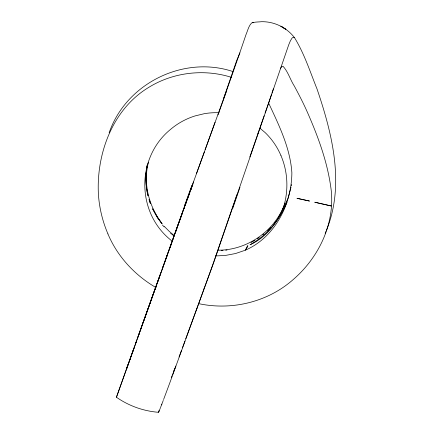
<?xml version="1.0" encoding="UTF-8"?>
<svg xmlns="http://www.w3.org/2000/svg" width="434" height="434" viewBox="0 0 434 434"><rect width="100%" height="100%" fill="white"/><g stroke="black" fill="none" stroke-linecap="round" stroke-linejoin="round"><path stroke-width="0.65" d="M145.39 175.9L145.466 174.88M146.215 172.271C145.477 180.126 146.101 188.096 147.972 195.761M146.339 171.316C145.526 179.432 146.095 187.683 148.027 195.604M146.274 171.506L146.773 167.855M146.329 171.034L147.278 164.996M146.79 167.584L147.218 165.164M291.247 185.806L291.474 184.569M158.546 412.029L158.513 412.3C143.442 411.128 128.838 405.893 116.437 397.251L131.139 355.891M147.376 164.426L147.468 164.014M148.455 162.251C142.77 183.425 149.008 206.562 162.137 223.743L157.819 218.297L152.627 208.987M290.769 188.144L291.002 187.135M290.612 188.752L288.057 198.143L282.529 210.338C288.729 192.701 288.382 172.889 280.982 155.665M158.622 411.72L158.904 410.743M247.798 246.067L247.109 246.203L247.798 246.067L245.318 250.206L235.532 253.532L225.311 255.463L215.524 255.946M271.999 93.028L273.415 88.796M270.648 97.004L271.608 94.167M173.025 239.091L173.372 238.071M172.569 240.42L172.293 241.217C136.265 213.962 135.576 157.667 170.752 129.224A71.062 69.608 18.7 0 1 195.197 115.889L204.322 113.686A68.002 66.614 18.7 0 1 219.067 112.753M234.024 203.02L212.633 265.141M234.224 202.418L236.872 194.698M270.453 97.569L267.208 106.981M249.832 156.967L251.807 151.244M265.125 112.965L267.008 107.551M127.189 367.169L126.712 368.52L131.117 356.319M160.802 272.758L137.437 338.493M223.722 98.155L236.698 60.489L239.948 52.856M131.084 356.303L132.202 352.907M162.153 269.134C181.748 213.805 202.022 158.719 221.888 103.493C230.166 80.637 238.163 57.684 245.986 34.671C247.684 30.76 248.53 26.149 251.579 22.991C254.736 21.819 258.273 22.085 261.577 21.7C274.277 21.461 286.706 27.543 294.447 37.584C304.25 53.474 310.055 71.621 316.999 88.905C332.232 133.623 345.057 184.531 326.487 230.21M129.093 361.983L116.437 397.251M129.37 361.066L134.394 347.146M132.256 353.016L136.726 340.598M139.178 333.719L131.328 355.565M140.448 330.166L141.739 326.531M143.057 322.831L185.915 202.635M129.148 361.734L130.043 359.216M135.587 343.43L155.942 286.586M132.506 352.272L133.802 348.654M138.392 335.818L159.354 277.087M190.922 189.674L191.123 189.115M173.546 237.566L176.041 230.622M157.412 282.767L167.676 254.21M167.855 253.521L170.35 246.783M170.573 246.154L173.052 239.27M175.786 231.685L177.387 227.237M187.152 200.09L187.298 199.683M205.103 149.725L215.042 122.274M163.065 266.791L163.444 265.749M166.276 257.894L167.264 255.159M171.625 243.073L170.199 247.022M178.873 222.859L179.03 222.436M184.135 208.401L184.667 206.937M187.548 199L188.182 197.237M188.828 195.457L189.864 192.598M191.014 189.43L192.891 184.238M176.291 229.944L176.405 229.635M178.52 223.841L177.018 227.958M179.242 221.845L180.322 218.888M181.895 214.564L182.54 212.79M185.389 204.94L185.606 204.343M185.833 203.709L186.294 202.445M204.224 288.29L196.352 309.887M180.517 218.351L181.108 216.734M183.566 209.964L183.723 209.535M182.405 347.927L184.917 341.108M179.052 356.987L181.493 350.39M173.828 370.972L174.853 368.249M163.58 399.535L167.269 389.689A198.143 1.199 -70.2 0 0 169.922 382.538L213.859 262.103L288.762 44.707L290.449 40.677L292.125 37.991L293.319 37.27L294.447 37.584M161.833 404.135L160.45 407.732M284.975 203.188C275.259 230.774 247.234 250.413 217.993 250.19M283.82 206.541C277.516 222.637 266.113 237.631 250.011 244.776C266.953 235.45 279.903 219.935 287.026 202.043M109.14 132.82C125.968 83.648 183.029 55.248 232.412 71.377M159.175 410.927L158.513 412.3M325.158 233.253L325.956 231.425M281.623 212.351L278.704 217.309M283.06 209.497L283.353 208.917M280.5 68.453L281.655 66.706L282.963 66.212C288.138 71.718 290.232 79.726 294.333 86.073C298.918 94.59 303.388 103.178 307.288 112.032C318.344 137.139 327.963 163.282 331.256 190.662C334.75 224.535 318.35 258.062 292.885 279.832C267.377 302.221 231.355 310.76 198.338 303.567M247.879 245.818L245.318 250.206C275.004 237.317 291.643 204.143 291.87 172.765C290.227 147.793 278.807 124.905 268.418 102.592M274.624 223.049L275.416 222.045M267.675 230.676L270.876 227.427M262.868 234.832L263.856 234.007M257.286 238.879L259.261 237.517M254.97 240.344L250.96 242.584M225.74 250.239L227.025 250.076M221.188 250.63L223.005 250.581M252.42 22.617L253.353 22.736M231.485 77.366C204.132 68.621 173.101 72.272 148.667 87.424C112.764 109.097 96.359 153.386 98.388 193.879A123.5 120.956 19 0 0 107.936 233.899M156.164 287.671C134.996 275.373 117.413 256.619 107.92 233.904M171.614 234.094L174.17 236.08M174.3 235.591L169.347 231.474L164.318 226.412M170.567 233.27L170.963 233.595M259.988 128.252L265.136 132.587A69.841 69.163 9.5 0 1 280.988 155.66M162.397 224.953L164.101 226.879M161.421 222.968L157.059 216.832L152.676 208.83M150.197 203.074L149.063 199.678M150.479 203.557L149.122 199.553M163.265 400.419A198.289 1.253 -70.3 0 1 161.578 404.862M160.265 408.253A200.329 1.291 -70.3 0 1 159.072 411.21M212.562 265.358A168.566 0.797 -70.1 0 1 204.11 288.615M196.906 308.303A168.967 0.977 -70.2 0 1 185.757 338.748M175.83 366.025A169.233 1.112 -70.2 0 1 172.613 374.558M172.032 375.763A168.821 1.166 -70.3 0 1 171.354 377.526M127.927 364.815A168.246 0.629 -70 0 1 126.717 367.896M177.18 227.302A168.68 0.575 -70.2 0 1 193.559 181.889M251.834 151.249A168.419 2.55 -71.4 0 1 258.485 132.077M232.651 208.635A168.674 0.624 -71.1 0 1 239.964 187.282M264.143 115.753A168.793 0.309 -70.7 0 1 257.975 133.417M226.819 90.277A168.62 2.902 -69.4 0 1 218.02 114.869M196.575 173.312A168.902 0.488 -70.1 0 1 204.343 151.878M191.931 185.264A168.039 0.477 -70 0 1 184.743 205.065M309.42 201.04L297.078 198.316L309.42 201.04M316.538 202.629L314.769 202.233L331.256 205.976L316.538 202.629M281.606 26.626L280.896 26.181L285.908 29.366L281.606 26.626"/></g></svg>
